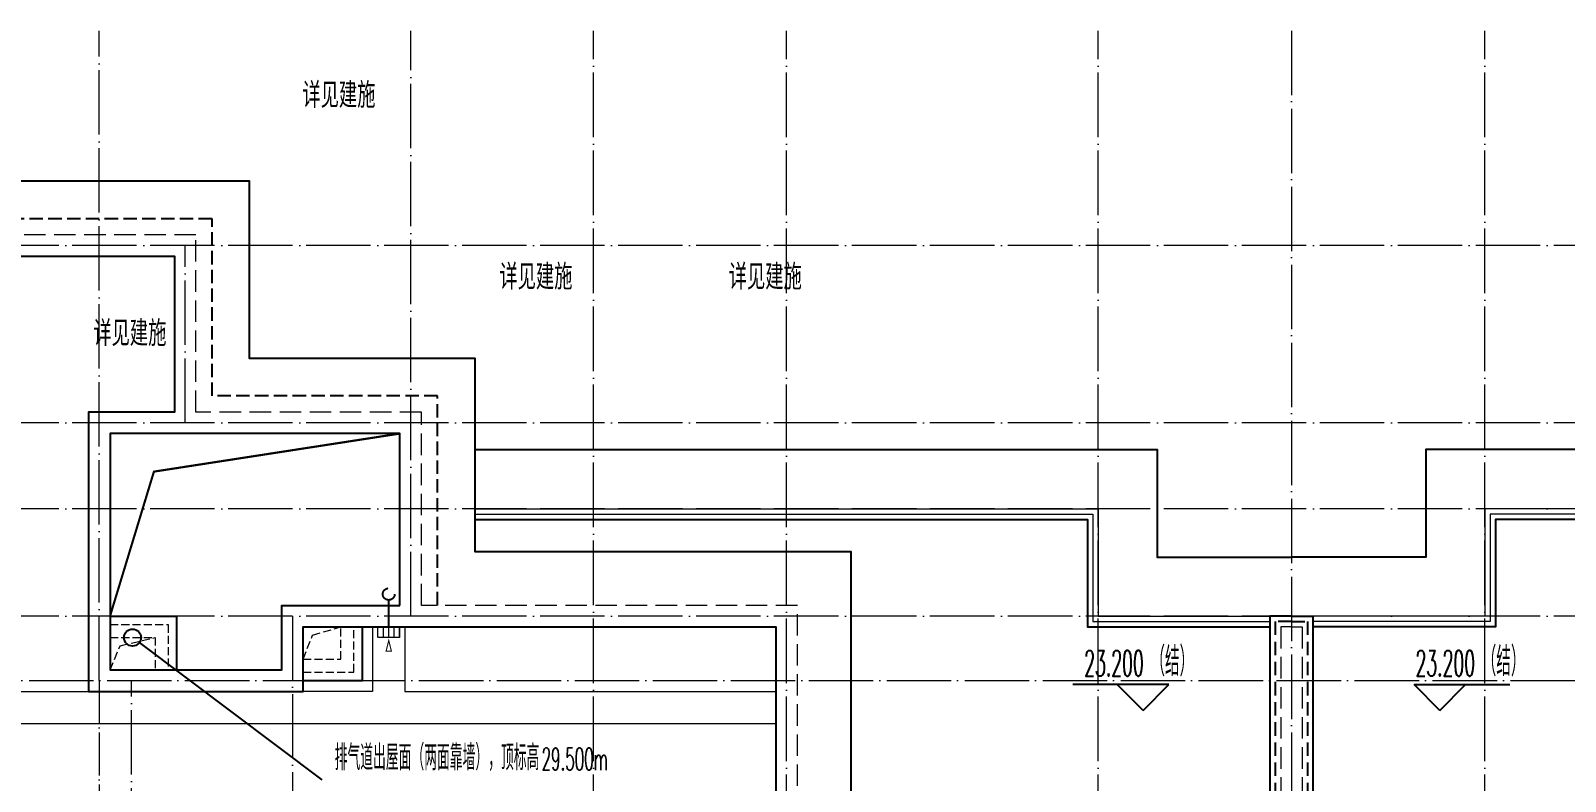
# Model space of a CAD drawing. Extents: x -518115 to 389031, y -231062 to 1628073.
# Drawn here: x 26578 to 40867, y 216970 to 223957 of the extents above; entities that cross this region are included whole.
import ezdxf

# ---------------------------------------------------------------- set-up
doc = ezdxf.new("R2010")
doc.units = 0
doc.header["$LTSCALE"] = 1000
doc.header["$MEASUREMENT"] = 0
for name, pattern in [('#P_--_20B1_001_t3$0$DASH', [0.35, 0.25, -0.1]), ('$1$DASH', [0.35, 0.25, -0.1]), ('DASH', [0.35, 0.25, -0.1]), ('DOTE', [2.42, 2, -0.2, 0.02, -0.2]), ('HIDDEN', [0.375, 0.25, -0.125])]:
    doc.linetypes.add(name, pattern=pattern)
for name, color, linetype in [('DIM_ELEV', 3, 'Continuous'), ('DIM_IDEN', 67, 'Continuous'), ('PUB_TEXT', 4, 'Continuous'), ('ROOF', 183, 'Continuous'), ('VPIPE-凝结', 150, 'Continuous'), ('VPIPE-雨水', 4, 'DASH'), ('看线', 251, 'Continuous')]:
    doc.layers.add(name, color=color, linetype=linetype)
for name, color, linetype, lineweight in [('DOTE', 19, 'DOTE', 9), ('平面-分水线', 214, 'Continuous', 15), ('平面-排水沟', 86, 'Continuous', 15), ('平面-栏杆', 135, 'Continuous', 15), ('平面-看线', 45, 'Continuous', 15), ('线脚', 6, 'Continuous', 15)]:
    doc.layers.add(name, color=color, linetype=linetype, lineweight=lineweight)
doc.styles.add('_TCH_AXIS', font='COMPLEX', dxfattribs={"bigfont": 'GBCBIG'})
doc.styles.add('_TCH_DIM', font='SIMPLEX.shx', dxfattribs={"width": 0.7, "bigfont": 'GBCBIG.shx'})

# ---------------------------------------------------------------- blocks, each defined once
blk = doc.blocks.new('GDGDGDSDA')
at = {"layer": 'DOTE', "linetype": 'DOTE', "ltscale": 0.3}
for p, q in [((433235, 370059), (433235, 376108)), ((436135, 370658), (436135, 376108)), ((437835, 367858), (437835, 376108)), ((439635, 367858), (439635, 376108)), ((442535, 367858), (442535, 376108)), ((444335, 376108), (444335, 359558)), ((446135, 367858), (446135, 376108)), ((471335, 374108), (417335, 374108)), ((434035, 372458), (434035, 374108)), ((471335, 372458), (417335, 372458)), ((471335, 371658), (417335, 371658)), ((471335, 370658), (417335, 370658)), ((435035, 370658), (435035, 359558)), ((417335, 370059), (471335, 370059)), ((433535, 368458), (433535, 370058))]:
    blk.add_line(p, q, dxfattribs=at)
blk = doc.blocks.new('DFSFSF')
at = {"layer": '平面-分水线'}
for p, q in [((697142, 775568), (697142, 775668)), ((697342, 775668), (697143, 775668)), ((697193, 775568), (697193, 775668)), ((697243, 775568), (697243, 775668)), ((697292, 775568), (697292, 775668)), ((697342, 775668), (697342, 775568)), ((697342, 775568), (697342, 775668)), ((697342, 775568), (697143, 775568))]:
    blk.add_line(p, q, dxfattribs=at)
blk = doc.blocks.new('DFGDGDGD')
at = {"layer": '平面-分水线', "const_width": 10}
blk.add_lwpolyline([(697268, 775441), (697243, 775541), (697218, 775441)], close=True, dxfattribs=at)
blk.add_blockref('DFSFSF', (0, 0))
blk = doc.blocks.new('GFGDGDR')
blk.add_lwpolyline([(434617, 218508), (435237, 218508), (435237, 218008)])
at = {"layer": '线脚', "color": 150, "linetype": '$1$DASH', "ltscale": 0.3}
for points in [[(434617, 218428), (435157, 218428), (435157, 218008)], [(434617, 218008), (434710, 218232), (435037, 218308)]]:
    blk.add_lwpolyline(points, dxfattribs=at)
blk.add_lwpolyline([(435037, 218008), (434617, 218008), (434617, 218308), (435037, 218308)], close=True, dxfattribs=at)
blk = doc.blocks.new('GDFGDGR')
blk.add_lwpolyline([(436416, 217907), (436967, 217907), (436967, 218407)])
at = {"layer": '线脚', "color": 150, "linetype": '$1$DASH', "ltscale": 0.3}
blk.add_lwpolyline([(436767, 218407), (436416, 218407), (436416, 218107), (436767, 218107)], close=True, dxfattribs=at)
for points in [[(436416, 217987), (436887, 217987), (436887, 218407)], [(436416, 218107), (436502, 218331), (436767, 218407)]]:
    blk.add_lwpolyline(points, dxfattribs=at)

msp = doc.modelspace()

# ---------------------------------------------------------------- linework, layer by layer
at = {"color": 6, "const_width": 20}
msp.add_lwpolyline([(27316.6, 218507), (27725.5, 219852.5), (30016.6, 220207)], dxfattribs=at)
at = {"layer": 'DIM_ELEV', "color": 251}
for p, q in [((37175, 217869.9), (36282.8, 217869.9)), ((36935, 217629.9), (36695, 217869.9)), ((36935, 217629.9), (37175, 217869.9)), ((39698.1, 217629.9), (39458.1, 217869.9)), ((39458.1, 217869.9), (40350.4, 217869.9)), ((39698.1, 217629.9), (39938.1, 217869.9))]:
    msp.add_line(p, q, dxfattribs=at)
at = {"layer": 'DIM_IDEN'}
msp.add_line((29291.5, 216982.2), (27591.2, 218261.7), dxfattribs=at)
msp.add_circle((27526.7, 218307.5), 79.2, dxfattribs=at)
at = {"layer": 'DOTE', "ltscale": 0.2}
msp.add_line((27216.6, 217907.3), (27216.6, 216307), dxfattribs=at)
at = {"layer": 'ROOF', "ltscale": 0.8}
for points in [[(36066.6, 211307), (36066.6, 216307), (34216.6, 216307), (34216.6, 219107), (30716.6, 219107), (30716.6, 220907), (28616.6, 220907), (28616.6, 222557), (23016.6, 222557), (23016.6, 220907), (20916.6, 220907), (20916.6, 219107), (17416.6, 219107), (17416.6, 216807), (16716.6, 216807)], [(23716.6, 220407), (23716.6, 221857), (27916.6, 221857), (27916.6, 220407), (27116.6, 220407), (27116.6, 217807.3), (29116.4, 217807.3), (29116.4, 218407), (33516.6, 218407), (33516.6, 215607), (35366.6, 215607), (35366.6, 211307.1), (28916.5, 211306.9), (28916.5, 209507), (22716.6, 209507), (22716.6, 211306.9), (16916.6, 211307.1), (16916.6, 215607), (18116.6, 215607), (18116.6, 218407), (19716.6, 218407), (19716.6, 215607), (24466.6, 215607)]]:
    msp.add_lwpolyline(points, dxfattribs=at)
msp.add_lwpolyline([(30016.6, 218607), (30016.6, 220207), (27316.6, 220207), (27316.6, 218007.5), (28916.6, 218007.5), (28916.6, 218607)], close=True, dxfattribs=at)
at = {"layer": 'ROOF', "color": 251, "ltscale": 0.8, "true_color": 0x636466}
for points in [[(30716.6, 220057), (37066.6, 220057), (37066.6, 219057), (38316.6, 219057)], [(45916.6, 220057), (39566.6, 220057), (39566.6, 219057), (38316.6, 219057)], [(30716.6, 219407), (36416.6, 219407), (36416.6, 218407), (38116.6, 218407)], [(45916.6, 219407), (40216.6, 219407), (40216.6, 218407), (38516.6, 218407)]]:
    msp.add_lwpolyline(points, dxfattribs=at)
at = {"layer": 'VPIPE-凝结'}
msp.add_line((29911.6, 218407), (29911.6, 218657), dxfattribs=at)
at = {"layer": 'VPIPE-雨水'}
msp.add_circle((29911.6, 218712), 55, dxfattribs=at)
at = {"layer": '平面-排水沟'}
for p, q in [((29761.6, 218407), (29761.6, 217807.3)), ((30061.6, 218407), (30061.6, 217807.3)), ((24516.6, 217807.3), (27116.6, 217807.3)), ((29761.6, 217807.3), (29116.4, 217807.3)), ((30061.6, 217807.3), (33516.6, 217807.3)), ((24516.6, 217507.3), (33516.6, 217507.3))]:
    msp.add_line(p, q, dxfattribs=at)
at = {"layer": '平面-栏杆', "color": 251, "true_color": 0x636466}
for points in [[(30716.6, 219507), (36516.6, 219507), (36516.6, 218507), (38116.6, 218507)], [(45916.6, 219507), (40116.6, 219507), (40116.6, 218507), (38516.6, 218507)], [(30716.6, 219457), (36466.6, 219457), (36466.6, 218457), (38116.6, 218457)], [(45916.6, 219457), (40166.6, 219457), (40166.6, 218457), (38516.6, 218457)]]:
    msp.add_lwpolyline(points, dxfattribs=at)
at = {"layer": '平面-看线', "linetype": 'DASH', "ltscale": 0.8}
for points in [[(35766.6, 211307), (35566.6, 211307), (35566.6, 215807), (33716.6, 215807), (33716.6, 218607), (30216.6, 218607), (30216.6, 220407), (28116.6, 220407), (28116.6, 222057), (23516.6, 222057), (23516.6, 220407), (21416.6, 220407), (21416.6, 218607), (17916.6, 218607), (17916.6, 216707)], [(38316.6, 218407), (38216.6, 218407), (38216.6, 211307)], [(38316.6, 218407), (38416.6, 218407), (38416.6, 211307)]]:
    msp.add_lwpolyline(points, dxfattribs=at)
at = {"layer": '看线', "color": 202, "linetype": '#P_--_20B1_001_t3$0$DASH', "ltscale": 0.5}
msp.add_lwpolyline([(30366.6, 218607), (30366.6, 220557), (28266.6, 220557), (28266.6, 222207), (23366.6, 222207), (23366.6, 220557), (21266.6, 220557), (21266.6, 218607)], dxfattribs=at)
at = {"layer": '看线', "color": 201}
for points in [[(38316.6, 218507), (38116.6, 218507), (38116.6, 211307)], [(38316.6, 218507), (38516.6, 218507), (38516.6, 211307)]]:
    msp.add_lwpolyline(points, dxfattribs=at)
at = {"layer": '看线', "color": 201, "linetype": 'HIDDEN', "ltscale": 0.5}
for points in [[(38316.6, 218457), (38166.6, 218457), (38166.6, 211307)], [(38316.6, 218457), (38466.6, 218457), (38466.6, 211307)]]:
    msp.add_lwpolyline(points, dxfattribs=at)

# ---------------------------------------------------------------- block references
for name, p in [('GDGDGDSDA', (-406018.2, -152151.3)), ('GFGDGDR', (-407300, 0)), ('GDFGDGR', (-407300, 0)), ('DFGDGDGD', (-667330.9, -557260.6))]:
    msp.add_blockref(name, p)

# ---------------------------------------------------------------- texts
at = {"layer": 'DIM_ELEV', "color": 7, "style": '_TCH_DIM'}
for s, height, width, p in [('23.200', 238, 0.494118, (36387, 217950)), ('（结）', 270.07, 0.7, (37003, 217950)), ('23.200', 238, 0.494118, (39471.8, 217950)), ('（结）', 270.07, 0.7, (40087.8, 217950))]:
    msp.add_text(s, height=height, dxfattribs=dict(at, width=width)).set_placement(p)
at = {"layer": 'PUB_TEXT', "style": '_TCH_AXIS'}
for p in [(29107.8, 223238.6), (30942.1, 221546.9), (33077.4, 221546.9), (27161.2, 221021.7)]:
    msp.add_text('详见建施', height=236.31, dxfattribs=at).set_placement(p)
at = {"layer": 'PUB_TEXT', "style": '_TCH_DIM'}
for s, height, width, p in [('排气道出屋面（两面靠墙），顶标高', 236.312, 0.7, (29408.5, 217073.1)), ('29.500m', 208.25, 0.494118, (31335.1, 217073.1))]:
    msp.add_text(s, height=height, dxfattribs=dict(at, width=width)).set_placement(p)

doc.saveas('drawing.dxf')
